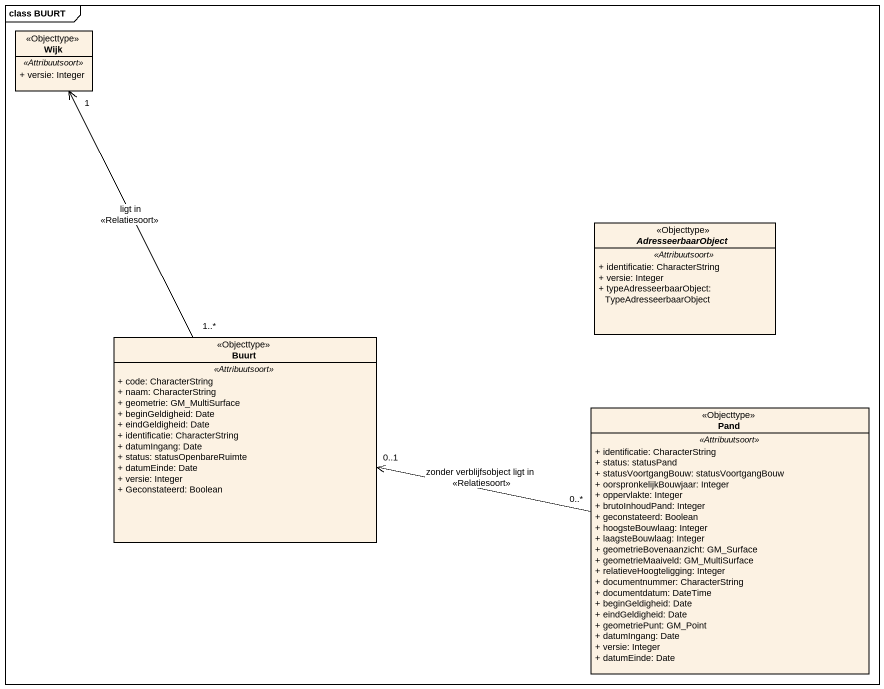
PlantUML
@startuml
mainframe class BUURT
hide circle
hide empty members
skinparam classAttributeIconSize 0
class Wijk <<Objecttype>> {
  .. <<Attribuutsoort>> ..
  + versie: Integer
}
abstract class AdresseerbaarObject <<Objecttype>> {
  .. <<Attribuutsoort>> ..
  + identificatie: CharacterString
  + versie: Integer
  + typeAdresseerbaarObject: TypeAdresseerbaarObject
}
class Buurt <<Objecttype>> {
  .. <<Attribuutsoort>> ..
  + code: CharacterString
  + naam: CharacterString
  + geometrie: GM_MultiSurface
  + beginGeldigheid: Date
  + eindGeldigheid: Date
  + identificatie: CharacterString
  + datumIngang: Date
  + status: statusOpenbareRuimte
  + datumEinde: Date
  + versie: Integer
  + Geconstateerd: Boolean
}
class Pand <<Objecttype>> {
  .. <<Attribuutsoort>> ..
  + identificatie: CharacterString
  + status: statusPand
  + statusVoortgangBouw: statusVoortgangBouw
  + oorspronkelijkBouwjaar: Integer
  + oppervlakte: Integer
  + brutoInhoudPand: Integer
  + geconstateerd: Boolean
  + hoogsteBouwlaag: Integer
  + laagsteBouwlaag: Integer
  + geometrieBovenaanzicht: GM_Surface
  + geometrieMaaiveld: GM_MultiSurface
  + relatieveHoogteligging: Integer
  + documentnummer: CharacterString
  + documentdatum: DateTime
  + beginGeldigheid: Date
  + eindGeldigheid: Date
  + geometriePunt: GM_Point
  + datumIngang: Date
  + versie: Integer
  + datumEinde: Date
}
Buurt "1..*" -up-> "1" Wijk : ligt in\n<<Relatiesoort>>
Pand "0..*" -left-> "0..1" Buurt : zonder verblijfsobject ligt in\n<<Relatiesoort>>
@enduml
